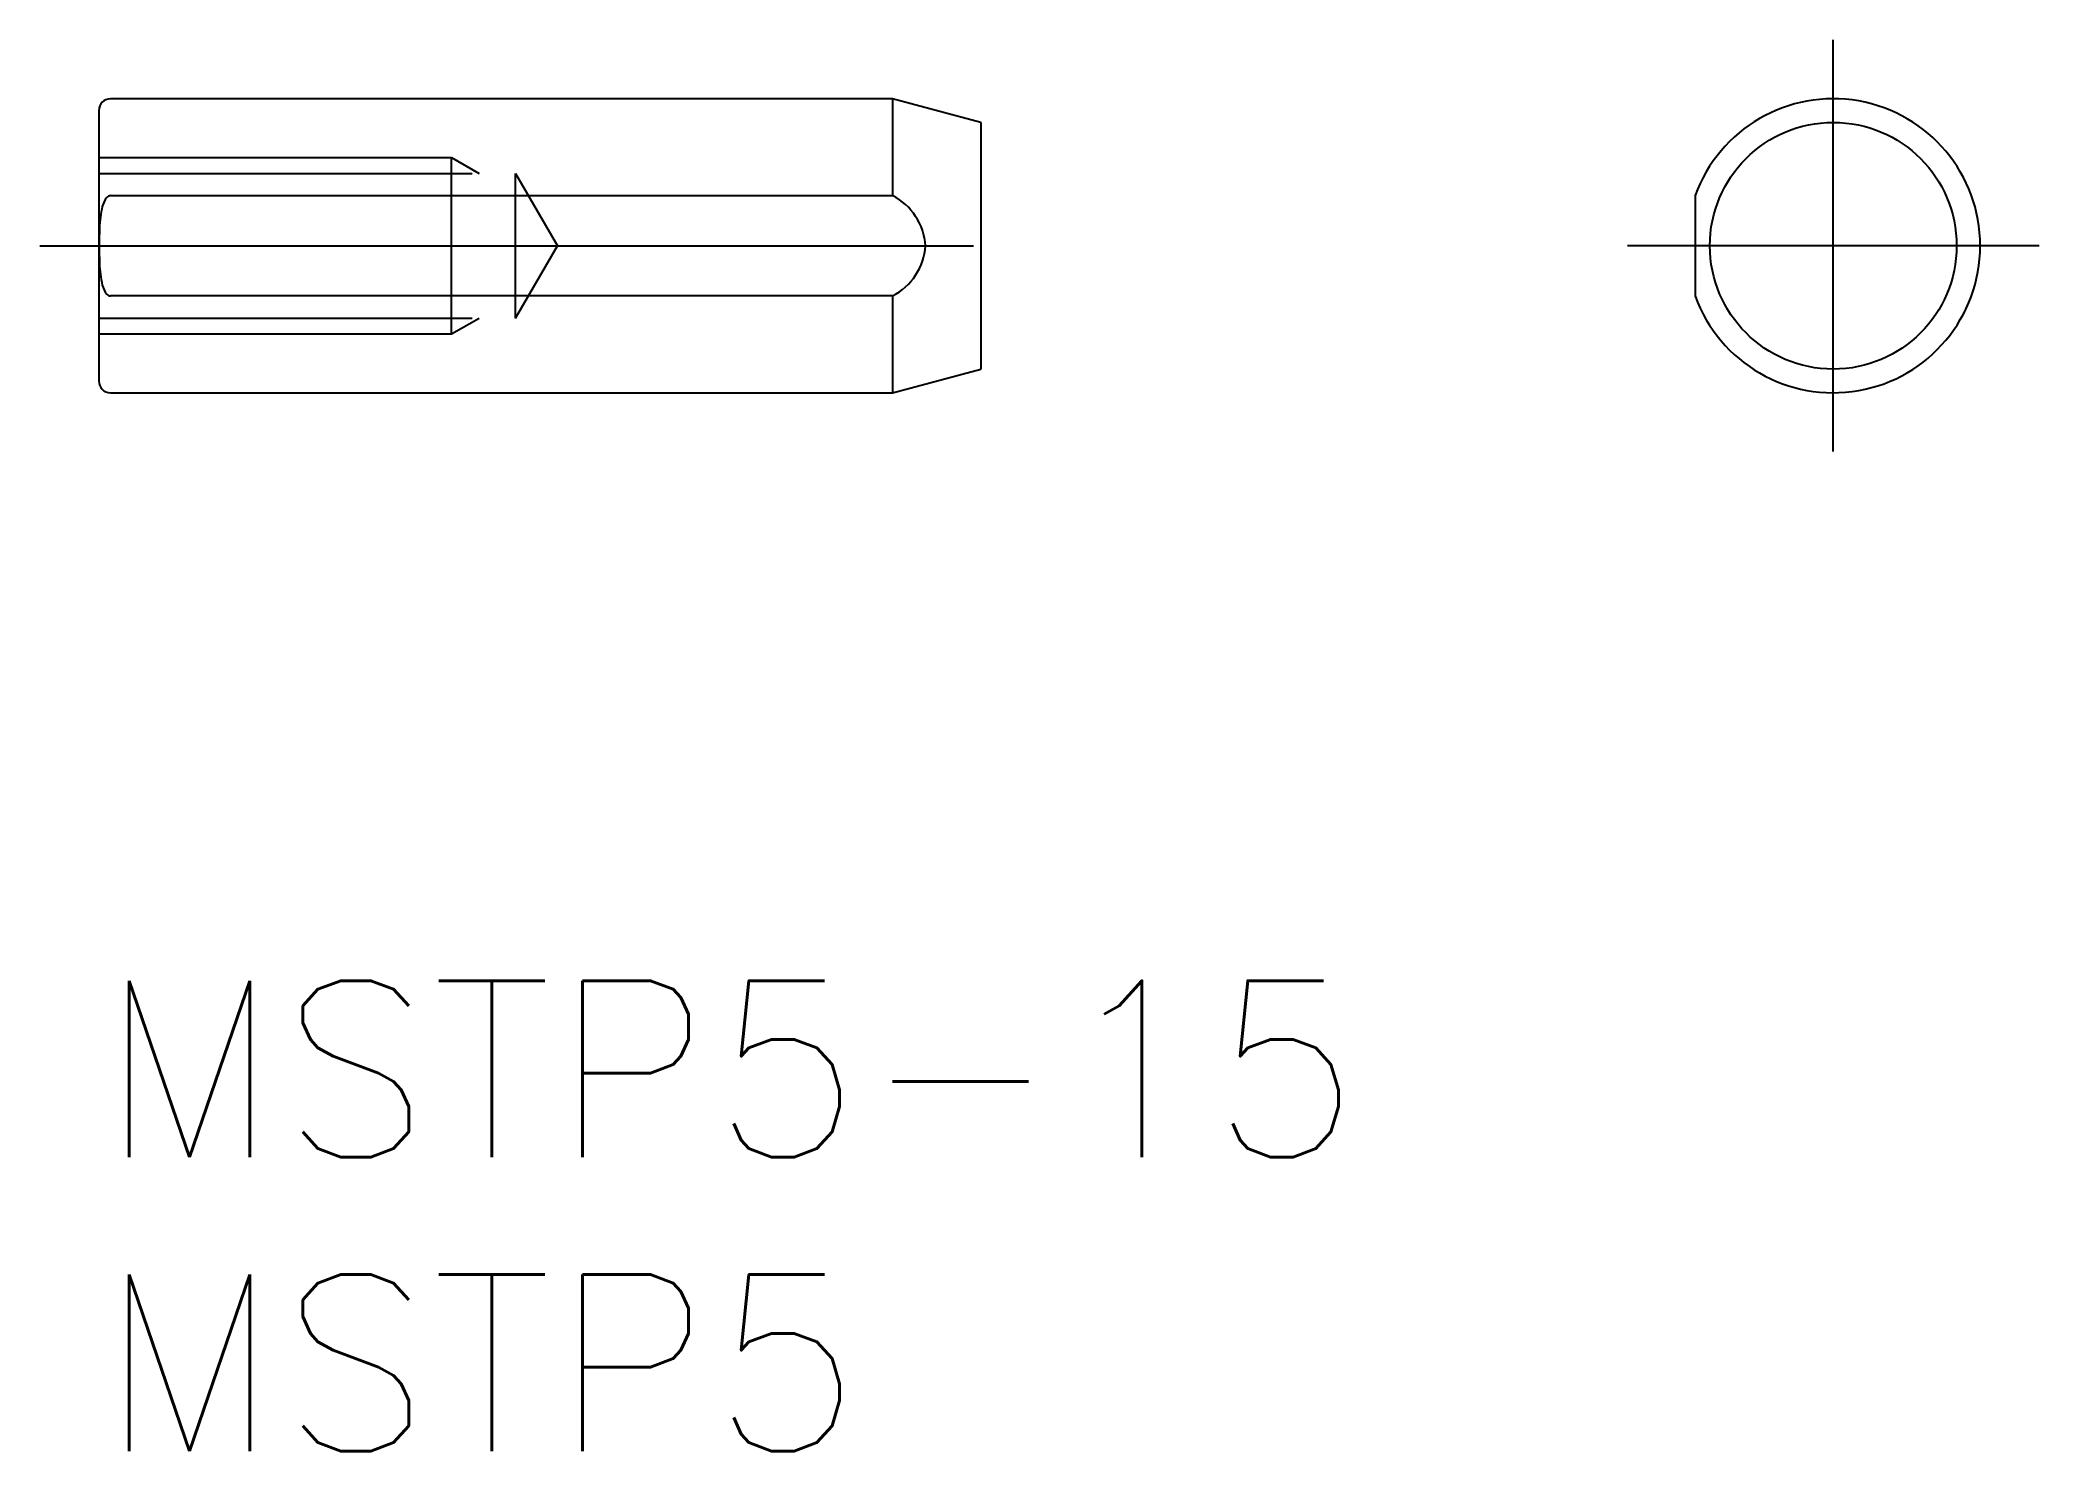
# Model space of a CAD drawing. Extents: x -1 to 33, y -8 to 16.
import ezdxf

# ---------------------------------------------------------------- set-up
doc = ezdxf.new("R2010")
doc.units = 0
doc.header["$LTSCALE"] = 0.5
doc.linetypes.add('CENTER', pattern=[50.8, 31.75, -6.35, 6.35, -6.35])
doc.linetypes.add('DASHED', pattern=[19.05, 12.7, -6.35])
for name, color, linetype in [('MSM_CENTER', 1, 'CENTER'), ('MSM_CONTINUOUS', 7, 'CONTINUOUS'), ('MSM_DASHED', 4, 'DASHED'), ('MSM_PART_NUMBER', 7, 'CONTINUOUS')]:
    doc.layers.add(name, color=color, linetype=linetype)
doc.styles.get("Standard").update_dxf_attribs({"font": 'txt.shx', "height": 1, "bigfont": 'bigfont.shx'})

# ---------------------------------------------------------------- blocks, each defined once
blk = doc.blocks.new('*U11')
at = {"layer": 'MSM_PART_NUMBER'}
blk.add_text('MSTP5-15', height=3, dxfattribs=at).set_placement((0, -3))
blk = doc.blocks.new('*U12')
at = {"layer": 'MSM_PART_NUMBER'}
blk.add_text('MSTP5', height=3, dxfattribs=at).set_placement((0, -8))

msp = doc.modelspace()

# ---------------------------------------------------------------- linework, layer by layer
at = {"layer": 'MSM_CENTER'}
for p, q in [((29.5, 9), (29.5, 16)), ((-1, 12.5), (16, 12.5)), ((33, 12.5), (26, 12.5))]:
    msp.add_line(p, q, dxfattribs=at)
at = {"layer": 'MSM_CONTINUOUS'}
for p, q in [((13.5, 15), (0.2, 15)), ((15, 14.598), (13.5, 15)), ((13.5, 15), (13.5, 13.353)), ((0, 14.8), (0, 10.2)), ((15, 14.598), (15, 10.402)), ((0.2, 13.353), (13.5, 13.353)), ((27.15, 13.353), (27.15, 11.647)), ((13.5, 11.647), (0.2, 11.647)), ((13.5, 11.647), (13.5, 10)), ((13.5, 10), (15, 10.402)), ((0.2, 10), (13.5, 10))]:
    msp.add_line(p, q, dxfattribs=at)
msp.add_circle((29.5, 12.5), 2.098, dxfattribs=at)
for centre, radius, start, end in [((0.2, 14.8), 0.2, 90, 180), ((29.5, 12.5), 2.5, 199.9484, 160.0516), ((0.405, 13.092), 0.353, 139.263, 167.6505), ((0.203, 13.267), 0.0856, 92.1061, 140.0402), ((13.033, 12.436), 1.029, 3.5449, 62.9875), ((1.807, 12.759), 1.794, 166.8362, 178.6863), ((6.344, 12.5), 6.338, 177.2862, 182.7138), ((13.033, 12.564), 1.029, 297.0125, 356.4551), ((1.807, 12.241), 1.794, 181.3137, 193.1638), ((0.405, 11.908), 0.353, 192.3495, 220.737), ((0.203, 11.733), 0.0856, 219.9598, 267.8939), ((0.2, 10.2), 0.2, 180, 270)]:
    msp.add_arc(centre, radius, start, end, dxfattribs=at)
at = {"layer": 'MSM_DASHED'}
for p, q in [((0, 14), (6, 14)), ((6, 14), (6.469, 13.729)), ((6, 11), (6, 14)), ((0, 13.729), (7.09, 13.729)), ((7.09, 11.27), (7.09, 13.729)), ((7.09, 13.729), (7.8, 12.5)), ((7.09, 11.27), (7.8, 12.5)), ((0, 11.27), (7.09, 11.27)), ((6, 11), (6.469, 11.27)), ((0, 11), (6, 11))]:
    msp.add_line(p, q, dxfattribs=at)

# ---------------------------------------------------------------- block references
at = {"layer": 'MSM_CONTINUOUS'}
for name in ['*U11', '*U12']:
    msp.add_blockref(name, (0, 0), dxfattribs=at)

doc.saveas('drawing.dxf')
